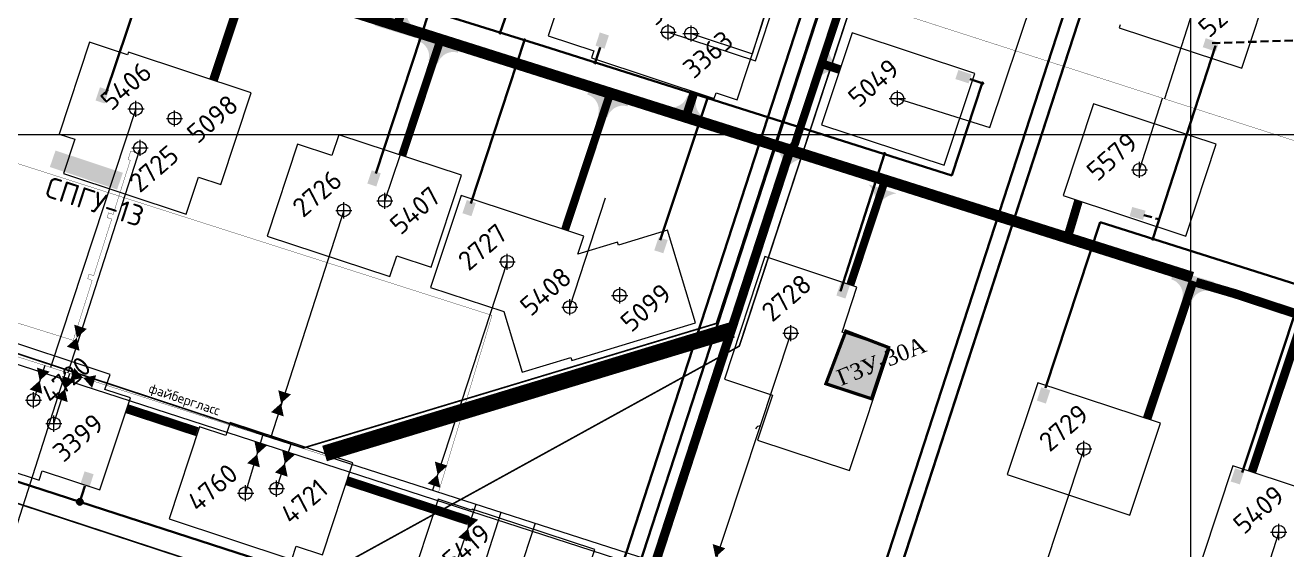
# Model space of a CAD drawing. Header units: millimetres. Extents: x 519 to 9564855, y -810 to 5021775.
# Drawn here: x 9542278 to 9543060, y 4996743 to 4997068 of the extents above; entities that cross this region are included whole.
import ezdxf

# ---------------------------------------------------------------- set-up
doc = ezdxf.new("R2010")
doc.units = ezdxf.units.MM
doc.header["$LTSCALE"] = 2
doc.header["$MEASUREMENT"] = 0
doc.header["$PDMODE"] = 2
doc.header["$PDSIZE"] = 5
doc.linetypes.add('92051501$0$DASHED', pattern=[0.75, 0.5, -0.25])
for name, color, linetype, lineweight in [('160 скважин на2012 год.Выкидные линии', 5, 'Continuous', 30), ('200 скв. на 2010 год', 61, 'Continuous', 0), ('PPLINE_GAS', 4, 'GAS_LINE', 30), ('Stage 11.Object 2.Frame&Text', 26, 'Continuous', 53), ('WELLS(drilled after 2000y)', 6, 'Continuous', 40), ('неф.коллектор', 94, 'g5_122_n', 30), ('Электро', 1, 'Continuous', 30), ('Электроснаб', 1, 'Continuous', 18), ('Электроснабжене', 1, 'Continuous', 18)]:
    doc.layers.add(name, color=color, linetype=linetype, lineweight=lineweight)
for name, color, linetype in [('COMPOUND', 3, 'Continuous'), ('Existing roads', 41, 'Continuous'), ('FIBERGLASS', 212, 'Continuous'), ('Future Roads', 44, 'Continuous'), ('GRID_PULKOVO', 7, 'Continuous'), ('new 100 wells', 131, 'Continuous'), ('OilColl&Flowlines', 3, 'Continuous'), ('Stage 12 wells.Text&Frame', 52, 'Continuous'), ('Stage 9.Frame&Text', 7, 'Continuous'), ('Stage VII wells', 9, 'Continuous'), ('Скважины  2018 года', 7, 'Continuous'), ('Скважины 2019г.', 241, 'Continuous')]:
    doc.layers.add(name, color=color, linetype=linetype)
doc.styles.add('92051501$0$STANDARD', font='simplex.shx')
doc.styles.add('Elect', font='isocpeur.ttf')
doc.styles.add('GeoApp', font='', dxfattribs={"height": 1})
doc.styles.get("Standard").update_dxf_attribs({"font": 'isocpeur.ttf', "width": 0.5})
doc.styles.get('GeoApp').set_extended_font_data('D431', italic=True)
doc.linetypes.add('g5_122_n', pattern='A,1,-1,1.5,-0.3,["Н",GeoApp,S=1,R=0,X=0,Y=-0.5],-1.5,1.5,-1,4,-1,4,-1,3', length=20.8)
doc.linetypes.add('GAS_LINE', pattern='A,0.5,-0.2,["G",92051501$0$STANDARD,S=0.1,R=0,X=-0.1,Y=-0.05],-0.05', length=0.75)

msp = doc.modelspace()

# ---------------------------------------------------------------- hatches: boundary and pattern name
at = {"linetype": 'ByBlock', "lineweight": 0, "ltscale": 80}
msp.add_hatch(color=1, dxfattribs=at).paths.add_polyline_path([(9542293.54458, 4996979.86181), (9542335.20364, 4996965.92332), (9542338.77211, 4996976.26468), (9542297.06695, 4996990.06928)])
at = {"layer": 'COMPOUND', "linetype": 'ByBlock', "lineweight": 0, "ltscale": 5}
h = msp.add_hatch(color=5, dxfattribs=at)
h.dxf.hatch_style = 1
h.paths.add_polyline_path([(9542813.08129, 4996867.94688), (9542786.12503, 4996876.86622), (9542774.23531, 4996845.50433), (9542802.50573, 4996836.21456)])
h.paths.add_polyline_path([(9542783.15565, 4996837.73781), (9542840.39443, 4996860.86365), (9542832.39592, 4996880.66074), (9542775.15715, 4996857.5349)], flags=9)
at = {"layer": 'Existing roads', "linetype": 'ByBlock', "lineweight": 0, "ltscale": 25}
for points in [[(9542495.00105, 4997067.44076), (9542519.89208, 4997059.92834), (9542521.62572, 4997065.67242, -0.414213562), (9542514.94164, 4997078.13529), (9542509.19755, 4997079.86892, -0.414213562), (9542496.73468, 4997073.18484)], [(9542547.96536, 4997056.52351), (9542523.02574, 4997063.87302), (9542521.3297, 4997058.11772, -0.414213562), (9542528.09513, 4997045.69882), (9542533.85043, 4997044.00278, -0.414213562), (9542546.26932, 4997050.76821)], [(9542653.04999, 4997023.24309), (9542628.11037, 4997030.5926), (9542626.41433, 4997024.8373, -0.414213562), (9542633.17976, 4997012.4184), (9542638.93506, 4997010.72236, -0.414213562), (9542651.35395, 4997017.48779)], [(9542674.15763, 4997011.53736), (9542699.04866, 4997004.02495), (9542700.7823, 4997009.76903, -0.414213562), (9542694.09821, 4997022.2319), (9542688.35413, 4997023.96553, -0.414213562), (9542675.89126, 4997017.28145)], [(9543014.80667, 4996908.63317), (9542989.86705, 4996915.98268), (9542988.17101, 4996910.22738, -0.414213562), (9542994.93644, 4996897.80849), (9543000.69173, 4996896.11245, -0.414213562), (9543013.11063, 4996902.87787)]]:
    msp.add_hatch(color=41, dxfattribs=at).paths.add_polyline_path(points)
at = {"layer": 'Existing roads', "lineweight": 0}
h = msp.add_hatch(color=256, dxfattribs=at)
h.paths.add_polyline_path([(9542780.18021, 4997041.4305), (9542779.56126, 4997039.85179, 0.155118741), (9542769.96164, 4997035.45328), (9542772.83445, 4997043.96944)])
h.paths.add_polyline_path([(9542780.77517, 4997042.94802), (9542780.18021, 4997041.4305), (9542772.83445, 4997043.96944), (9542775.78796, 4997052.72483, 0.161550784)])
h = msp.add_hatch(color=256, dxfattribs=at)
h.paths.add_polyline_path([(9542749.47788, 4996980.94302), (9542747.89916, 4996981.56197, 0.155118741), (9542743.50066, 4996991.16159), (9542752.01682, 4996988.28878)])
h.paths.add_polyline_path([(9542750.99539, 4996980.34806), (9542749.47788, 4996980.94302), (9542752.01682, 4996988.28878), (9542760.77221, 4996985.33526, 0.161550784)])
at = {"layer": 'Future Roads', "lineweight": 0}
h = msp.add_hatch(color=256, dxfattribs=at)
h.paths.add_polyline_path([(9542806.69413, 4996958.96993), (9542805.10689, 4996959.56669, 0.155118741), (9542800.57423, 4996969.1037), (9542809.12983, 4996966.35056)])
h.paths.add_polyline_path([(9542808.21983, 4996958.3963), (9542806.69413, 4996958.96993), (9542809.12983, 4996966.35056), (9542817.92577, 4996963.52008, 0.161550784)])
at = {"layer": 'Электро', "ltscale": 25}
for points in [[(9542631.50865, 4997055.08483), (9542637.12088, 4997053.22785), (9542639.82811, 4997061.4097), (9542634.21588, 4997063.26669)], [(9542862.65459, 4997031.69476), (9542864.51157, 4997037.30699), (9542856.32971, 4997040.01422), (9542854.47273, 4997034.40199)]]:
    msp.add_hatch(color=256, dxfattribs=at).paths.add_polyline_path(points)
at = {"layer": 'Электро'}
for points in [[(9543015.82766, 4997051.41205), (9543017.68465, 4997057.02429), (9543009.50279, 4997059.73152), (9543007.6458, 4997054.11928)], [(9542321.87492, 4997021.13294), (9542327.48715, 4997019.27595), (9542330.19438, 4997027.45781), (9542324.58215, 4997029.31479)], [(9542490.20392, 4996969.65556), (9542495.81615, 4996967.79857), (9542498.52338, 4996975.98043), (9542492.91115, 4996977.83741)], [(9542549.10319, 4996951.23594), (9542554.71542, 4996949.37896), (9542557.42265, 4996957.56082), (9542551.81042, 4996959.4178)], [(9542962.38794, 4996949.37797), (9542963.96868, 4996955.07418), (9542972.27297, 4996952.76967), (9542970.69222, 4996947.07346)], [(9542667.92545, 4996928.22858), (9542673.53768, 4996926.3716), (9542676.24491, 4996934.55345), (9542670.63268, 4996936.41044)], [(9542780.73391, 4996900.19362), (9542786.34614, 4996898.33663), (9542789.05337, 4996906.51849), (9542783.44114, 4996908.37548)], [(9542904.89226, 4996835.08775), (9542910.50449, 4996833.23076), (9542913.21172, 4996841.41262), (9542907.59948, 4996843.2696)], [(9543024.98924, 4996784.93791), (9543030.60147, 4996783.08093), (9543033.3087, 4996791.26278), (9543027.69647, 4996793.11977)], [(9542312.36759, 4996783.0498), (9542317.97982, 4996781.19281), (9542320.68705, 4996789.37467), (9542315.07482, 4996791.23166)]]:
    msp.add_hatch(color=256, dxfattribs=at).paths.add_polyline_path(points)
h = msp.add_hatch(color=256, dxfattribs=at)
edge = h.paths.add_edge_path()
edge.add_arc((9542312.13956, 4996772.29742), 1.80448, 0, 360)
at = {"layer": 'Электроснаб', "linetype": '92051501$0$DASHED', "lineweight": 0, "ltscale": 25}
for points in [[(9542631.50865, 4997055.08483), (9542637.12088, 4997053.22785), (9542639.82811, 4997061.4097), (9542634.21588, 4997063.26669)], [(9542862.65459, 4997031.69476), (9542864.51157, 4997037.30699), (9542856.32971, 4997040.01422), (9542854.47273, 4997034.40199)]]:
    msp.add_hatch(color=1, dxfattribs=at).paths.add_polyline_path(points)
at = {"layer": 'Электроснаб', "linetype": '92051501$0$DASHED', "lineweight": 0}
for points in [[(9543015.82766, 4997051.41205), (9543017.68465, 4997057.02429), (9543009.50279, 4997059.73152), (9543007.6458, 4997054.11928)], [(9542321.87492, 4997021.13294), (9542327.48715, 4997019.27595), (9542330.19438, 4997027.45781), (9542324.58215, 4997029.31479)], [(9542490.20392, 4996969.65556), (9542495.81615, 4996967.79857), (9542498.52338, 4996975.98043), (9542492.91115, 4996977.83741)], [(9542549.10319, 4996951.23594), (9542554.71542, 4996949.37896), (9542557.42265, 4996957.56082), (9542551.81042, 4996959.4178)], [(9542962.38794, 4996949.37797), (9542963.96868, 4996955.07418), (9542972.27297, 4996952.76967), (9542970.69222, 4996947.07346)], [(9542667.92545, 4996928.22858), (9542673.53768, 4996926.3716), (9542676.24491, 4996934.55345), (9542670.63268, 4996936.41044)], [(9542780.73391, 4996900.19362), (9542786.34614, 4996898.33663), (9542789.05337, 4996906.51849), (9542783.44114, 4996908.37548)], [(9542904.89226, 4996835.08775), (9542910.50449, 4996833.23076), (9542913.21172, 4996841.41262), (9542907.59948, 4996843.2696)], [(9543024.98924, 4996784.93791), (9543030.60147, 4996783.08093), (9543033.3087, 4996791.26278), (9543027.69647, 4996793.11977)], [(9542312.36759, 4996783.0498), (9542317.97982, 4996781.19281), (9542320.68705, 4996789.37467), (9542315.07482, 4996791.23166)]]:
    msp.add_hatch(color=1, dxfattribs=at).paths.add_polyline_path(points)
h = msp.add_hatch(color=1, dxfattribs=at)
edge = h.paths.add_edge_path()
edge.add_arc((9542312.13956, 4996772.29742), 1.80448, 0, 360)
at = {"layer": 'Электроснабжене', "linetype": '92051501$0$DASHED', "lineweight": 0, "ltscale": 25}
for points in [[(9542631.50865, 4997055.08483), (9542637.12088, 4997053.22785), (9542639.82811, 4997061.4097), (9542634.21588, 4997063.26669)], [(9542862.65459, 4997031.69476), (9542864.51157, 4997037.30699), (9542856.32971, 4997040.01422), (9542854.47273, 4997034.40199)]]:
    msp.add_hatch(color=1, dxfattribs=at).paths.add_polyline_path(points)
at = {"layer": 'Электроснабжене', "linetype": '92051501$0$DASHED', "lineweight": 0}
for points in [[(9543015.82766, 4997051.41205), (9543017.68465, 4997057.02429), (9543009.50279, 4997059.73152), (9543007.6458, 4997054.11928)], [(9542321.87492, 4997021.13294), (9542327.48715, 4997019.27595), (9542330.19438, 4997027.45781), (9542324.58215, 4997029.31479)], [(9542490.20392, 4996969.65556), (9542495.81615, 4996967.79857), (9542498.52338, 4996975.98043), (9542492.91115, 4996977.83741)], [(9542549.10319, 4996951.23594), (9542554.71542, 4996949.37896), (9542557.42265, 4996957.56082), (9542551.81042, 4996959.4178)], [(9542962.38794, 4996949.37797), (9542963.96868, 4996955.07418), (9542972.27297, 4996952.76967), (9542970.69222, 4996947.07346)], [(9542667.92545, 4996928.22858), (9542673.53768, 4996926.3716), (9542676.24491, 4996934.55345), (9542670.63268, 4996936.41044)], [(9542780.73391, 4996900.19362), (9542786.34614, 4996898.33663), (9542789.05337, 4996906.51849), (9542783.44114, 4996908.37548)], [(9542904.89226, 4996835.08775), (9542910.50449, 4996833.23076), (9542913.21172, 4996841.41262), (9542907.59948, 4996843.2696)], [(9543024.98924, 4996784.93791), (9543030.60147, 4996783.08093), (9543033.3087, 4996791.26278), (9543027.69647, 4996793.11977)], [(9542312.36759, 4996783.0498), (9542317.97982, 4996781.19281), (9542320.68705, 4996789.37467), (9542315.07482, 4996791.23166)]]:
    msp.add_hatch(color=1, dxfattribs=at).paths.add_polyline_path(points)
h = msp.add_hatch(color=1, dxfattribs=at)
edge = h.paths.add_edge_path()
edge.add_arc((9542312.13956, 4996772.29742), 1.80448, 0, 360)

# ---------------------------------------------------------------- linework, layer by layer
at = {"lineweight": 0}
msp.add_line((9542485.71345, 4996808.75409, -99.408), (9542473.90696, 4996806.06339, -74.556), dxfattribs=at)
at = {"layer": '160 скважин на2012 год.Выкидные линии', "color": 3, "linetype": 'ByBlock', "lineweight": 0, "ltscale": 80, "const_width": 0.2, "elevation": -593.44551}
msp.add_lwpolyline([(9542766.35313, 4997092.34854), (9544328.04109, 4996588.4866)], dxfattribs=at)
at = {"layer": '200 скв. на 2010 год', "color": 0, "linetype": 'ByBlock', "lineweight": 0}
for points in [[(9542706.19538, 4997025.8607), (9542719.26255, 4997021.53701), (9542738.11798, 4997078.52241), (9542696.61471, 4997092.25509)], [(9542385.5319, 4996973.51332), (9542399.36255, 4996968.93701), (9542418.21798, 4997025.92241), (9542342.23745, 4997051.06299), (9542341.70935, 4997049.46692)], [(9542468.26011, 4996987.0408), (9542447.03745, 4996994.06299), (9542428.18202, 4996937.0776), (9542504.16255, 4996911.93702), (9542508.44806, 4996924.88881)], [(9542616.32688, 4996861.87102), (9542616.90001, 4996859.97844), (9542693.4967, 4996883.17404), (9542676.09999, 4996940.62156), (9542645.74406, 4996931.42894)], [(9542288.89252, 4996791.53958), (9542324.56255, 4996779.73701), (9542343.41798, 4996836.72241), (9542327.70717, 4996841.92083)], [(9542402.61764, 4996813.34308), (9542386.23745, 4996818.76299), (9542367.38202, 4996761.77759), (9542443.36255, 4996736.63701), (9542446.08236, 4996744.85692)]]:
    msp.add_lwpolyline(points, dxfattribs=at)
for centre in [(9542690.7, 4997062.6), (9542370.8, 4997010), (9542475.6, 4996953), (9542646.5, 4996900.3), (9542296, 4996820.8), (9542414.8, 4996777.7)]:
    msp.add_circle(centre, 4, dxfattribs=at)
for p in [(9542690.7, 4997062.6), (9542370.8, 4997010), (9542475.6, 4996953), (9542646.5, 4996900.3), (9542296, 4996820.8), (9542414.8, 4996777.7)]:
    msp.add_point(p, dxfattribs=at)
at = {"layer": 'COMPOUND', "lineweight": 0, "const_width": 2}
msp.add_lwpolyline([(9542802.50573, 4996836.21456), (9542774.23531, 4996845.50433), (9542786.60224, 4996878.12496), (9542813.09, 4996867.973), (9542802.50573, 4996836.21456)], dxfattribs=at)
at = {"layer": 'Existing roads', "linetype": 'ByBlock', "lineweight": 0}
msp.add_line((9542612.59937, 4996940.83298), (9542640.86721, 4997026.26479), dxfattribs=at)
at = {"layer": 'Existing roads', "lineweight": 0, "flags": 128}
for points, const_width in [([(9539565.39469, 4997994.43913), (9539781.43469, 4997928.03913), (9540419.33469, 4997727.26913), (9541536.98469, 4997374.84913), (9541686.09469, 4997327.92913), (9543001.21469, 4996911.42913)], 7), ([(9542755.36675, 4996995.25415), (9542859.84705, 4997311.05232)], 5), ([(9542514.37323, 4997084.88339), (9542508.33651, 4997066.64131)], 5.4), ([(9542692.71653, 4997026.52209), (9542687.49309, 4997010.73792)], 5.4), ([(9542751.7726, 4996989.64924), (9542585.89278, 4996480.63747)], 5.7), ([(9543003.46, 4996908.4), (9543027.4, 4996901.4), (9543494.70116, 4996747.8061)], 5.7), ([(9542341.21742, 4996830.07183), (9542384.78691, 4996815.78578)], 5.7), ([(9542477.64996, 4996785.33682), (9542552.67908, 4996760.73544)], 5.7)]:
    msp.add_lwpolyline(points, dxfattribs=dict(at, const_width=const_width))
for points, const_width, elevation in [([(9542394.83826, 4997033.65833), (9542415.05219, 4997094.74943)], 5.4, 0.00005), ([(9542394.8891, 4997033.64151), (9542415.10549, 4997094.73255)], 5.4, 0.00005), ([(9542463.69534, 4996802.25342), (9542716.37709, 4996878.92323)], 10, 0)]:
    msp.add_lwpolyline(points, dxfattribs=dict(at, const_width=const_width, elevation=elevation))
at = {"layer": 'Existing roads', "linetype": 'ByBlock', "lineweight": 0, "const_width": 5}
for points in [[(9542511.75539, 4996986.97539), (9542535.78258, 4997059.54521)], [(9542612.59937, 4996940.83298), (9542640.86721, 4997026.26479)]]:
    msp.add_lwpolyline(points, dxfattribs=at)
at = {"layer": 'Existing roads', "lineweight": 0, "const_width": 5.4}
for points in [[(9542782.88367, 4997040.23373), (9542771.47575, 4997044.00753)], [(9542930.71667, 4996958.96879), (9542923.85621, 4996935.92865)], [(9542973.13357, 4996823.66357), (9543001.7948, 4996909.2149)], [(9543038.05145, 4996790.71061), (9543070.33659, 4996887.28748)]]:
    msp.add_lwpolyline(points, dxfattribs=at)
at = {"layer": 'Existing roads', "linetype": 'ByBlock', "lineweight": 0, "const_width": 5, "flags": 128}
msp.add_lwpolyline([(9542755.69385, 4996996.24273, -0.493850601), (9542746.89647, 4996991.35909, 0.116059238), (9542746.89647, 4996991.35909)], format="xyb", dxfattribs=at)
at = {"layer": 'Existing roads', "lineweight": 0}
msp.add_arc((9542733.0602, 4996816.7927), 2.5, 71.69155605, 161.691556, dxfattribs=at)
at = {"layer": 'FIBERGLASS', "lineweight": 0, "const_width": 1}
msp.add_lwpolyline([(9537068.05, 4997002.22187), (9537981.72, 4996708.3), (9538034.79, 4996874.91), (9539300, 4996482.3), (9539854.3, 4997038.3), (9541302.5903, 4996549.89746), (9542161.1, 4996901.3), (9542450.6, 4996805.7), (9542706.4, 4996882.9), (9542843.8, 4997304.1), (9543427.4, 4997108.5), (9543551.3, 4997487.2), (9544168.068, 4997275.346), (9544226.79603, 4997449.75375)], dxfattribs=at)
at = {"layer": 'FIBERGLASS', "lineweight": 0, "ltscale": 5, "const_width": 1}
msp.add_lwpolyline([(9541202.46, 4996731.86), (9541157.86089, 4996595.43189), (9541344.59256, 4996532.15575), (9542055.29603, 4996843.09363), (9542442.74738, 4996715.71339), (9542720.61, 4996868.84), (9542838.83, 4997229.37), (9543081.81, 4997149.7), (9543145.77, 4997182.12), (9543440.72, 4997085.62), (9543558.29, 4997444.97), (9544154.46845, 4997245.2615), (9544223.59731, 4997450.79678)], dxfattribs=at)
at = {"layer": 'Future Roads', "lineweight": 0, "ltscale": 25}
for p, q in [((9543003.46, 4996908.4), (9543027.4, 4996901.4)), ((9543027.4, 4996901.4), (9543494.70116, 4996747.8061))]:
    msp.add_line(p, q, dxfattribs=at)
at = {"layer": 'Future Roads', "linetype": 'ByBlock', "lineweight": 0, "const_width": 5, "elevation": 0.00005}
msp.add_lwpolyline([(9542810.13877, 4996969.62506), (9542789.33626, 4996906.75516)], dxfattribs=at)
at = {"layer": 'GRID_PULKOVO', "lineweight": 0}
for p, q in [((9543000.00017, 5010000), (9543000.00017, 4991999.97358)), ((9533000, 4997000), (9548000, 4997000))]:
    msp.add_line(p, q, dxfattribs=at)
at = {"layer": 'new 100 wells', "color": 0, "linetype": 'ByBlock', "lineweight": 0}
msp.add_lwpolyline([(9542886.58202, 4996789.1776), (9542962.56255, 4996764.03702), (9542981.41798, 4996821.02241), (9542905.43745, 4996846.16299)], close=True, dxfattribs=at)
msp.add_circle((9542934, 4996805.1), 4, dxfattribs=at)
at = {"layer": 'new 100 wells', "color": 0, "linetype": 'ByBlock', "lineweight": 0, "ltscale": 80}
msp.add_point((9542934, 4996805.1), dxfattribs=at)
at = {"layer": 'OilColl&Flowlines', "linetype": 'ByBlock', "lineweight": 0, "ltscale": 80}
for p, q in [((9542728.69026, 4997050.02971), (9542812.66844, 4997314.32913)), ((9542730.61461, 4997045.59445), (9542818.8696, 4997312.35879)), ((9542875.79624, 4997004.29389), (9542962.90065, 4997264.1821)), ((9542676.5, 4997063.5), (9542730.61461, 4997045.59445)), ((9542690.7, 4997062.6), (9542728.69026, 4997050.02971)), ((9542818.5, 4997022.3), (9542875.79624, 4997004.29389))]:
    msp.add_line(p, q, dxfattribs=at)
at = {"layer": 'OilColl&Flowlines', "linetype": 'ByBlock', "lineweight": 0}
for p, q in [((9542349.4, 4996991.7, -24.66909), (9542304.64595, 4996852.24285)), ((9542576.8, 4996921.1), (9542530.56163, 4996779.56954, -13.06308)), ((9542752.5, 4996876.9), (9542702.06099, 4996724.4619, -15.37285)), ((9542506, 4996616.5), (9542557.56196, 4996770.88399, -13.42779))]:
    msp.add_line(p, q, dxfattribs=at)
at = {"layer": 'OilColl&Flowlines', "lineweight": 0, "ltscale": 40}
for p, q in [((9542475.6, 4996953), (9542430.19615, 4996811.85544)), ((9542296, 4996820.8), (9542305.97691, 4996851.8147)), ((9542414.8, 4996777.7), (9542425.46219, 4996813.37828))]:
    msp.add_line(p, q, dxfattribs=at)
at = {"layer": 'OilColl&Flowlines', "lineweight": 0}
for p, q in [((9542290.35863, 4996856.83884, -3.19582), (9542283.4, 4996835.4)), ((9542442.76003, 4996807.81385, -3.52604), (9542433.9, 4996780.5)), ((9542466.89751, 4996800.04923, -12.20314), (9543405.25745, 4996498.19449, -24.878)), ((9542934, 4996805), (9542887.58432, 4996664.7213, -17.88555)), ((9542594.06178, 4996759.1426, -26.24171), (9542583.6, 4996726.8))]:
    msp.add_line(p, q, dxfattribs=at)
at = {"layer": 'OilColl&Flowlines', "lineweight": 0, "ltscale": 40, "const_width": 0.2}
msp.add_lwpolyline([(9541563.46, 4997090.67), (9542471.25098, 4996798.64879)], dxfattribs=at)
at = {"layer": 'OilColl&Flowlines', "linetype": 'ByBlock', "lineweight": 0}
for points in [[(9542316.45793, 4996879.52796, 5.01681), (9542310.27791, 4996874.0234, 5.01681), (9542308.60083, 4996882.12774, 5.01681)], [(9542311.95499, 4996865.91906, 5.01681), (9542304.09789, 4996868.51883, 5.01681), (9542310.27791, 4996874.0234, 5.01681)], [(9542308.69457, 4996855.34977, -10.14052), (9542314.19913, 4996849.16975, -10.14052), (9542306.09479, 4996847.49267, -10.14052)], [(9542322.30347, 4996850.84683, -10.14052), (9542319.7037, 4996842.98973, -10.14052), (9542314.19913, 4996849.16975, -10.14052)], [(9542539.90157, 4996794.69781), (9542533.72155, 4996789.19324), (9542532.04447, 4996797.29758)], [(9542535.39863, 4996781.0889), (9542527.54153, 4996783.68868), (9542533.72155, 4996789.19324)], [(9542558.87576, 4996761.22834), (9542552.69573, 4996755.72378), (9542551.01865, 4996763.82812)], [(9542554.37282, 4996747.61944), (9542546.51571, 4996750.21921), (9542552.69573, 4996755.72378)], [(9542711.9942, 4996743.53734), (9542705.81418, 4996738.03277), (9542704.1371, 4996746.13711)]]:
    msp.add_solid(points, dxfattribs=at)
at = {"layer": 'OilColl&Flowlines', "lineweight": 0}
for points in [[(9542293.40183, 4996852.95271, -1.77108), (9542287.22181, 4996847.44814, -1.77108), (9542285.54472, 4996855.55248, -1.77108)], [(9542288.89889, 4996839.3438, -1.77108), (9542281.04178, 4996841.94358, -1.77108), (9542287.22181, 4996847.44814, -1.77108)], [(9542309.08331, 4996847.76444), (9542302.90328, 4996842.25988), (9542301.2262, 4996850.36422)], [(9542304.58037, 4996834.15554), (9542296.72326, 4996836.75531), (9542302.90328, 4996842.25988)], [(9542442.91504, 4996838.89626, -4.6239), (9542436.73502, 4996833.39169, -4.6239), (9542435.05794, 4996841.49603, -4.6239)], [(9542438.4121, 4996825.28735, -4.6239), (9542430.555, 4996827.88712, -4.6239), (9542436.73502, 4996833.39169, -4.6239)], [(9542428.11687, 4996807.29502, -2.55796), (9542421.93685, 4996801.79046, -2.55796), (9542420.25976, 4996809.8948, -2.55796)], [(9542423.61393, 4996793.68612, -2.55796), (9542415.75682, 4996796.28589, -2.55796), (9542421.93685, 4996801.79046, -2.55796)], [(9542445.33953, 4996801.53332, -20.89748), (9542439.15951, 4996796.02875, -20.89748), (9542437.48243, 4996804.13309, -20.89748)], [(9542440.83659, 4996787.92441, -20.89748), (9542432.97949, 4996790.52418, -20.89748), (9542439.15951, 4996796.02875, -20.89748)]]:
    msp.add_solid(points, dxfattribs=at)
at = {"layer": 'PPLINE_GAS', "color": 4, "linetype": 'GAS_LINE', "lineweight": 0, "ltscale": 25}
msp.add_line((9542142.95455, 4996899.94455), (9543386.04343, 4996496.88323), dxfattribs=at)
at = {"layer": 'Stage 12 wells.Text&Frame', "color": 0, "linetype": 'ByBlock', "lineweight": 0}
msp.add_lwpolyline([(9542771.58202, 4997006.07759), (9542847.56255, 4996980.93701), (9542866.41798, 4997037.92241), (9542790.43745, 4997063.06299)], close=True, dxfattribs=at)
for points in [[(9542630.47399, 4997051.78443), (9542629.08202, 4997047.57759), (9542705.06255, 4997022.43701), (9542706.19538, 4997025.8607)], [(9542327.70717, 4996841.92083), (9542330.81798, 4996851.32241), (9542254.83745, 4996876.46299), (9542249.79562, 4996861.22541)], [(9542446.08236, 4996744.85692), (9542462.46255, 4996739.43701), (9542481.31798, 4996796.42241), (9542405.33745, 4996821.56299), (9542402.61764, 4996813.34308)]]:
    msp.add_lwpolyline(points, dxfattribs=at)
at = {"layer": 'Stage 12 wells.Text&Frame', "color": 0, "lineweight": 0}
msp.add_lwpolyline([(9542591.40025, 4996692.60688), (9542612.16255, 4996685.73701), (9542631.01798, 4996742.72241), (9542555.03745, 4996767.86299), (9542554.80443, 4996767.15874)], dxfattribs=at)
at = {"layer": 'Stage 12 wells.Text&Frame', "color": 0, "linetype": 'ByBlock', "lineweight": 0}
for centre in [(9542676.5, 4997063.5), (9542818.5, 4997022.3), (9542283.4, 4996835.4), (9542433.9, 4996780.5)]:
    msp.add_circle(centre, 4, dxfattribs=at)
for p in [(9542676.5, 4997063.5), (9542818.5, 4997022.3), (9542283.4, 4996835.4), (9542433.9, 4996780.5)]:
    msp.add_point(p, dxfattribs=at)
at = {"layer": 'Stage 9.Frame&Text', "color": 0, "linetype": 'ByBlock', "lineweight": 0, "elevation": 0.00005}
msp.add_lwpolyline([(9542784.2211, 4996877.49619), (9542793.4713, 4996905.45239), (9542736.4859, 4996924.30783), (9542711.34532, 4996848.3273), (9542741.09552, 4996838.4835)], dxfattribs=at)
at = {"layer": 'Stage 9.Frame&Text', "color": 7, "lineweight": 0, "elevation": 0.00005}
msp.add_lwpolyline([(9542741.09552, 4996838.4835), (9542731.84532, 4996810.5273), (9542788.83072, 4996791.67186), (9542813.9713, 4996867.65239), (9542784.2211, 4996877.49619)], dxfattribs=at)
at = {"layer": 'Stage 9.Frame&Text', "color": 0, "linetype": 'ByBlock', "lineweight": 0}
msp.add_circle((9542752.5, 4996876.9), 4, dxfattribs=at)
at = {"layer": 'Stage 9.Frame&Text', "color": 0, "linetype": 'ByBlock', "lineweight": 0, "ltscale": 80}
msp.add_point((9542752.5, 4996876.9), dxfattribs=at)
at = {"layer": 'Stage VII wells', "color": 0, "linetype": 'ByBlock', "lineweight": 0}
msp.add_lwpolyline([(9542620.51829, 4996925.84112), (9542624.21798, 4996937.02241), (9542548.23745, 4996962.16299), (9542529.38202, 4996905.1776), (9542574.65021, 4996890.19917)], dxfattribs=at)
msp.add_circle((9542576.8, 4996921.1), 4, dxfattribs=at)
msp.add_point((9542576.8, 4996921.1), dxfattribs=at)
at = {"layer": 'WELLS(drilled after 2000y)', "color": 0, "linetype": 'ByBlock', "lineweight": 0}
msp.add_lwpolyline([(9542309.02589, 4996997.06575), (9542301.98202, 4996975.7776), (9542377.96255, 4996950.63702), (9542385.5319, 4996973.51332)], dxfattribs=at)
at = {"layer": 'WELLS(drilled after 2000y)', "color": 6, "lineweight": 0, "const_width": 0.2, "elevation": -24.66909}
msp.add_lwpolyline([(9542348.5025, 4996990.1485), (9542347.605, 4996988.597), (9542343.61866, 4996989.77727), (9542342.04604, 4996984.46575), (9542343.378, 4996984.048), (9542332.76391, 4996950.51565), (9542329.89748, 4996951.4286), (9542329.05179, 4996948.53295), (9542331.855, 4996947.614), (9542320.714, 4996912.552), (9542317.8093, 4996913.39513), (9542317.009, 4996910.638), (9542319.781, 4996909.568), (9542308.034, 4996872.413), (9542265.291, 4996885.748)], dxfattribs=at)
at = {"layer": 'WELLS(drilled after 2000y)', "color": 0, "linetype": 'ByBlock', "lineweight": 0}
msp.add_circle((9542349.4, 4996991.7), 4, dxfattribs=at)
msp.add_point((9542349.4, 4996991.7), dxfattribs=at)
at = {"layer": 'неф.коллектор', "linetype": 'ByBlock', "lineweight": 0, "ltscale": 50, "const_width": 0.2}
msp.add_lwpolyline([(9541492.01427, 4997232.30414), (9542567.43586, 4996887.90069), (9542534.34159, 4996778.35359)], dxfattribs=at)
at = {"layer": 'Скважины  2018 года', "color": 3, "linetype": 'ByBlock', "lineweight": 0, "ltscale": 50}
for p, q in [((9543003.2, 4997082.1), (9542983.90428, 4997022.15799, -593.44551)), ((9542968.5, 4996978.1), (9542982.82698, 4997022.50557, -593.44551)), ((9542346.9, 4997015.9), (9542293.99883, 4996855.66785)), ((9542501.1, 4996958.9), (9542515.1896, 4997001.02393)), ((9542615.6, 4996893), (9542637.81101, 4996960.8467)), ((9542562.6, 4996733), (9542573.00446, 4996765.91639, -13.63638)), ((9543054.7, 4996753.6), (9543013.26944, 4996624.2905, -19.58324))]:
    msp.add_line(p, q, dxfattribs=at)
at = {"layer": 'Скважины  2018 года', "color": 0, "linetype": 'ByBlock', "lineweight": 0}
for points in [[(9542696.61471, 4997092.25509), (9542696.8822, 4997093.06642), (9542620.90522, 4997118.11632), (9542602.1178, 4997061.13358), (9542630.47399, 4997051.78443)], [(9542956.42366, 4997067.97118), (9542955.8178, 4997066.13358), (9543031.79478, 4997041.08368), (9543050.5822, 4997098.06642), (9543034.02354, 4997103.52588)], [(9542341.70935, 4997049.46692), (9542318.20522, 4997057.21632), (9542299.4178, 4997000.23358), (9542309.02589, 4996997.06575)], [(9542508.44806, 4996924.88881), (9542529.69478, 4996917.88368), (9542548.4822, 4996974.86642), (9542472.50522, 4996999.91632), (9542468.26011, 4996987.0408)], [(9542645.74406, 4996931.42894), (9542645.17109, 4996933.31812), (9542620.51829, 4996925.84112)], [(9542574.65021, 4996890.19917), (9542586.02891, 4996852.68188), (9542616.32688, 4996861.87102)], [(9542213.38982, 4996818.02798), (9542211.0178, 4996810.83358), (9542286.99478, 4996785.78368), (9542288.89252, 4996791.53958)], [(9542554.80443, 4996767.15874), (9542534.00522, 4996774.01632), (9542515.2178, 4996717.03358), (9542591.19478, 4996691.98368), (9542591.40025, 4996692.60688)]]:
    msp.add_lwpolyline(points, dxfattribs=at)
for points in [[(9542921.1178, 4996962.13358), (9542997.09478, 4996937.08368), (9543015.8822, 4996994.06642), (9542939.90522, 4997019.11632)], [(9543007.4178, 4996737.73358), (9543083.39478, 4996712.68368), (9543102.1822, 4996769.66642), (9543026.20522, 4996794.71632)]]:
    msp.add_lwpolyline(points, close=True, dxfattribs=at)
for centre in [(9542346.9, 4997015.9), (9542968.5, 4996978.1), (9542501.1, 4996958.9), (9542615.6, 4996893), (9543054.8, 4996753.7)]:
    msp.add_circle(centre, 4, dxfattribs=at)
for p in [(9542346.9, 4997015.9), (9542968.5, 4996978.1), (9542501.1, 4996958.9), (9542615.6, 4996893), (9543054.7, 4996753.6)]:
    msp.add_point(p, dxfattribs=at)
at = {"layer": 'Скважины 2019г.', "color": 3, "linetype": 'ByBlock', "lineweight": 0, "ltscale": 50}
msp.add_line((9542252.7, 4996694.6), (9542303.52688, 4996852.60284), dxfattribs=at)
at = {"layer": 'Электро'}
for p, q in [((9542901.04605, 4997511.65509, 47.36082), (9542618.79565, 4996642.97768, 47.36082)), ((9542913.64678, 4997518.07549, 47.36082), (9542625.21604, 4996630.37694, 47.36082)), ((9542528.68831, 4997076.84885, 0), (9542495.3741, 4996975.85197, 0)), ((9542587.58757, 4997058.42924, 0), (9542554.21951, 4996957.2665, 0)), ((9542634.43899, 4997054.03701, 0), (9542631.37311, 4997044.60507, 0)), ((9542871.12777, 4997031.74252, 0), (9542863.51338, 4997034.31246)), ((9542700.8084, 4997022.60273, 0), (9542671.63579, 4996934.43649, 0)), ((9542667.92493, 4996657.12022, 0), (9541618.071, 4996997.01867, 0)), ((9542910.22501, 4996842.97858, 0), (9542944.20156, 4996945.6634, 0)), ((9542315.297, 4996782.05209), (9542312.15755, 4996772.35302, 0))]:
    msp.add_line(p, q, dxfattribs=at)
at = {"layer": 'Электро', "ltscale": 0.5}
for p, q in [((9542660.15867, 4996270.28167, 47.36082), (9542988.49341, 4997280.7921, 47.36082)), ((9542660.15867, 4996270.28167, 47.36082), (9542988.49341, 4997280.7921, 47.36082)), ((9542666.57907, 4996257.68094, 47.36082), (9542961.49552, 4997165.32184)), ((9542666.57907, 4996257.68094, 47.36082), (9542961.16067, 4997164.30989, 47.36082)), ((9542288.18419, 4997152.09111, 0), (9542599.52123, 4997054.69606, 0)), ((9542572.48484, 4997063.15381, 0), (9542604.44105, 4997156.02674)), ((9542328.01918, 4997024.77486, 0), (9542362.81027, 4997128.74596, 0))]:
    msp.add_line(p, q, dxfattribs=at)
at = {"layer": 'Электро', "ltscale": 7.5}
for p, q in [((9542599.52123, 4997054.69606, 0), (9542852.2382, 4996974.63288, 0)), ((9542783.218, 4996902.96016, 0), (9542810.54889, 4996988.06011, 0)), ((9542944.20156, 4996945.6634, 0), (9543302.33209, 4996832.03879, 0)), ((9543070.37152, 4996905.63327, 0), (9543032.06347, 4996790.40704, 0))]:
    msp.add_line(p, q, dxfattribs=at)
at = {"layer": 'Электро', "ltscale": 25}
msp.add_line((9543015.54445, 4997054.93643, 0), (9542976.77664, 4996935.32826, 0), dxfattribs=at)
at = {"layer": 'Электро'}
msp.add_circle((9542312.13956, 4996772.29742, 0), 1.80448, dxfattribs=at)
for centre, start, end in [((9542572.48484, 4997063.15381, 0), 162, 342), ((9542572.48484, 4997063.15381, 0), 342, 162), ((9542587.58757, 4997058.42924, 0), 161.99999995, 341.99999995), ((9542587.58757, 4997058.42924, 0), 341.99999995, 161.99999995), ((9542631.37311, 4997044.60507, 0), 162, 342), ((9542631.37311, 4997044.60507, 0), 342, 162), ((9542871.12777, 4997031.74252, 0), 162.00000005, 342.00000005), ((9542871.12777, 4997031.74252, 0), 342.00000005, 162.00000005), ((9542810.54889, 4996988.06011, 0), 161.99999995, 341.99999995), ((9542810.54889, 4996988.06011, 0), 341.99999995, 161.99999995), ((9542976.77664, 4996935.32826, 0), 161.99999995, 341.99999995), ((9542976.77664, 4996935.32826, 0), 341.99999995, 161.99999995)]:
    msp.add_arc(centre, 0.5, start, end, dxfattribs=at)
at = {"layer": 'Электроснаб', "color": 1, "linetype": '92051501$0$DASHED', "lineweight": 0}
for p, q in [((9542901.04605, 4997511.65509, 47.36082), (9542618.79565, 4996642.97768, 47.36082)), ((9542913.64678, 4997518.07549, 47.36082), (9542625.21604, 4996630.37694, 47.36082)), ((9542528.68831, 4997076.84885, 0), (9542495.3741, 4996975.85197, 0)), ((9542587.58757, 4997058.42924, 0), (9542554.21951, 4996957.2665, 0)), ((9542634.43899, 4997054.03701, 0), (9542631.37311, 4997044.60507, 0)), ((9542871.12777, 4997031.74252, 0), (9542863.51338, 4997034.31246)), ((9542700.8084, 4997022.60273, 0), (9542671.63579, 4996934.43649, 0)), ((9542910.22501, 4996842.97858, 0), (9542944.20156, 4996945.6634, 0)), ((9542315.297, 4996782.05209), (9542312.15755, 4996772.35302, 0))]:
    msp.add_line(p, q, dxfattribs=at)
at = {"layer": 'Электроснаб', "color": 1, "linetype": '92051501$0$DASHED', "lineweight": 0, "ltscale": 0.5}
for p, q in [((9542660.15867, 4996270.28167, 47.36082), (9542988.49341, 4997280.7921, 47.36082)), ((9542660.15867, 4996270.28167, 47.36082), (9542988.49341, 4997280.7921, 47.36082)), ((9542666.57907, 4996257.68094, 47.36082), (9542961.49552, 4997165.32184)), ((9542666.57907, 4996257.68094, 47.36082), (9542961.16067, 4997164.30989, 47.36082)), ((9542288.18419, 4997152.09111, 0), (9542599.52123, 4997054.69606, 0)), ((9542572.48484, 4997063.15381, 0), (9542604.44105, 4997156.02674)), ((9542328.01918, 4997024.77486, 0), (9542362.81027, 4997128.74596, 0))]:
    msp.add_line(p, q, dxfattribs=at)
at = {"layer": 'Электроснаб', "color": 1, "linetype": '92051501$0$DASHED', "lineweight": 0, "ltscale": 7.5}
for p, q in [((9542599.52123, 4997054.69606, 0), (9542852.2382, 4996974.63288, 0)), ((9542783.218, 4996902.96016, 0), (9542810.54889, 4996988.06011, 0)), ((9542944.20156, 4996945.6634, 0), (9543302.33209, 4996832.03879, 0)), ((9543070.37152, 4996905.63327, 0), (9543032.06347, 4996790.40704, 0))]:
    msp.add_line(p, q, dxfattribs=at)
at = {"layer": 'Электроснаб', "color": 1, "linetype": '92051501$0$DASHED', "lineweight": 0, "ltscale": 25}
msp.add_line((9543015.54445, 4997054.93643, 0), (9542976.77664, 4996935.32826, 0), dxfattribs=at)
at = {"layer": 'Электроснаб', "color": 1, "linetype": 'ByBlock', "lineweight": 0}
msp.add_line((9542667.92493, 4996657.12022, 0), (9541618.071, 4996997.01867, 0), dxfattribs=at)
at = {"layer": 'Электроснаб', "color": 1, "linetype": '92051501$0$DASHED', "lineweight": 0}
msp.add_circle((9542312.13956, 4996772.29742, 0), 1.80448, dxfattribs=at)
for centre, start, end in [((9542572.48484, 4997063.15381, 0), 162, 342), ((9542572.48484, 4997063.15381, 0), 342, 162), ((9542587.58757, 4997058.42924, 0), 161.99999995, 341.99999995), ((9542587.58757, 4997058.42924, 0), 341.99999995, 161.99999995), ((9542631.37311, 4997044.60507, 0), 162, 342), ((9542631.37311, 4997044.60507, 0), 342, 162), ((9542871.12777, 4997031.74252, 0), 162.00000005, 342.00000005), ((9542871.12777, 4997031.74252, 0), 342.00000005, 162.00000005), ((9542810.54889, 4996988.06011, 0), 161.99999995, 341.99999995), ((9542810.54889, 4996988.06011, 0), 341.99999995, 161.99999995), ((9542976.77664, 4996935.32826, 0), 161.99999995, 341.99999995), ((9542976.77664, 4996935.32826, 0), 341.99999995, 161.99999995)]:
    msp.add_arc(centre, 0.5, start, end, dxfattribs=at)
at = {"layer": 'Электроснабжене', "color": 1, "linetype": '92051501$0$DASHED', "lineweight": 0}
for p, q in [((9542887.12671, 4997468.81577, 47.36082), (9542618.79565, 4996642.97768, 47.36082)), ((9542896.62064, 4997465.6744, 47.36082), (9542625.21604, 4996630.37694, 47.36082)), ((9542528.68831, 4997076.84885, 0), (9542495.3741, 4996975.85197, 0)), ((9542587.58757, 4997058.42924, 0), (9542554.21951, 4996957.2665, 0)), ((9542634.43899, 4997054.03701, 0), (9542631.37311, 4997044.60507, 0)), ((9542700.8084, 4997022.60273, 0), (9542671.63579, 4996934.43649, 0)), ((9542315.297, 4996782.05209), (9542312.15755, 4996772.35302, 0))]:
    msp.add_line(p, q, dxfattribs=at)
at = {"layer": 'Электроснабжене', "color": 1, "lineweight": 0, "ltscale": 0.5}
for p, q in [((9542660.15867, 4996270.28167, 47.36082), (9542988.49341, 4997280.7921, 47.36082)), ((9542660.15867, 4996270.28167, 47.36082), (9542988.49341, 4997280.7921, 47.36082)), ((9542666.57907, 4996257.68094, 47.36082), (9542961.49552, 4997165.32184)), ((9542666.57907, 4996257.68094, 47.36082), (9542961.16067, 4997164.30989, 47.36082))]:
    msp.add_line(p, q, dxfattribs=at)
at = {"layer": 'Электроснабжене', "color": 1, "linetype": '92051501$0$DASHED', "lineweight": 0, "ltscale": 0.5}
for p, q in [((9542288.18419, 4997152.09111, 0), (9542599.52123, 4997054.69606, 0)), ((9542572.48484, 4997063.15381, 0), (9542604.44105, 4997156.02674)), ((9542328.01918, 4997024.77486, 0), (9542362.81027, 4997128.74596, 0))]:
    msp.add_line(p, q, dxfattribs=at)
at = {"layer": 'Электроснабжене', "color": 1, "linetype": '92051501$0$DASHED', "lineweight": 30, "ltscale": 5}
for p, q in [((9543013.39701, 4997056.5796, 0), (9543138, 4997060.99)), ((9542971.24536, 4996949.99034), (9542980.70309, 4996947.44233, 0))]:
    msp.add_line(p, q, dxfattribs=at)
at = {"layer": 'Электроснабжене', "color": 1, "lineweight": 0, "ltscale": 7.5}
for p, q in [((9542599.52123, 4997054.69606, 0), (9542852.2382, 4996974.63288, 0)), ((9542783.218, 4996902.96016, 0), (9542810.54889, 4996988.06011, 0)), ((9542944.20156, 4996945.6634, 0), (9543302.33209, 4996832.03879, 0)), ((9543070.37152, 4996905.63327, 0), (9543032.06347, 4996790.40704, 0))]:
    msp.add_line(p, q, dxfattribs=at)
at = {"layer": 'Электроснабжене', "color": 1, "lineweight": 0, "ltscale": 25}
msp.add_line((9543015.54445, 4997054.93643, 0), (9542976.77664, 4996935.32826, 0), dxfattribs=at)
at = {"layer": 'Электроснабжене', "lineweight": 30, "ltscale": 25}
msp.add_line((9542852.2382, 4996974.63288, 0), (9542871.12777, 4997031.74252, 0), dxfattribs=at)
at = {"layer": 'Электроснабжене', "color": 1, "lineweight": 0}
for p, q in [((9542871.12777, 4997031.74252, 0), (9542863.51338, 4997034.31246)), ((9542910.22501, 4996842.97858, 0), (9542944.20156, 4996945.6634, 0))]:
    msp.add_line(p, q, dxfattribs=at)
at = {"layer": 'Электроснабжене', "color": 1, "linetype": 'ByBlock', "lineweight": 0}
msp.add_line((9542667.92493, 4996657.12022, 0), (9541618.071, 4996997.01867, 0), dxfattribs=at)
at = {"layer": 'Электроснабжене', "color": 1, "linetype": '92051501$0$DASHED', "lineweight": 0}
msp.add_circle((9542312.13956, 4996772.29742, 0), 1.80448, dxfattribs=at)
for centre, start, end in [((9542572.48484, 4997063.15381, 0), 162, 342), ((9542572.48484, 4997063.15381, 0), 342, 162), ((9542587.58757, 4997058.42924, 0), 161.99999995, 341.99999995), ((9542587.58757, 4997058.42924, 0), 341.99999995, 161.99999995), ((9542631.37311, 4997044.60507, 0), 162, 342), ((9542631.37311, 4997044.60507, 0), 342, 162), ((9542871.12777, 4997031.74252, 0), 162.00000005, 342.00000005), ((9542871.12777, 4997031.74252, 0), 342.00000005, 162.00000005), ((9542810.54889, 4996988.06011, 0), 161.99999995, 341.99999995), ((9542810.54889, 4996988.06011, 0), 341.99999995, 161.99999995), ((9542976.77664, 4996935.32826, 0), 161.99999995, 341.99999995), ((9542976.77664, 4996935.32826, 0), 341.99999995, 161.99999995)]:
    msp.add_arc(centre, 0.5, start, end, dxfattribs=at)

# ---------------------------------------------------------------- texts
at = {"lineweight": 0}
msp.add_text('файбергласс', height=6, rotation=341.51273868, dxfattribs=at).set_placement((9542354.30354, 4996840.27276))
at = {"layer": '200 скв. на 2010 год', "color": 0, "linetype": 'ByBlock', "lineweight": 0, "style": 'Elect'}
for s, p in [('3363', (9542692.33363, 4997033.9959)), ('5098', (9542385.11012, 4996993.75636)), ('2726', (9542450.39581, 4996947.94319)), ('5099', (9542653.64811, 4996876.8298)), ('3399', (9542302.01687, 4996796.22734)), ('4760', (9542385.26115, 4996765.34937, 0))]:
    msp.add_text(s, height=12, rotation=41, dxfattribs=at).set_placement(p)
at = {"layer": 'COMPOUND', "color": 0, "lineweight": 0, "insert": (9542779.84192, 4996853.32543, -0.00006), "char_height": 10, "attachment_point": 1, "rotation": 21.99988935, "style": 'Elect'}
msp.add_mtext('{\\fTimes New Roman|b0|i0|c204|p18;ГЗУ-30А}', dxfattribs=at)
at = {"layer": 'new 100 wells', "color": 0, "linetype": 'ByBlock', "lineweight": 0, "style": 'Elect'}
msp.add_text('2729', height=12, rotation=41, dxfattribs=at).set_placement((9542912.8576, 4996802.69203))
at = {"layer": 'Stage 11.Object 2.Frame&Text', "color": 5, "lineweight": 0, "style": 'Elect'}
msp.add_text('CПГУ-13', height=13.005167, rotation=341.99999998, dxfattribs=at).set_placement((9542289.29296, 4996961.93592, -25.19935))
at = {"layer": 'Stage 12 wells.Text&Frame', "color": 0, "linetype": 'ByBlock', "lineweight": 0, "style": 'Elect'}
for s, p in [('5048', (9542668.39025, 4997066.72528)), ('5049', (9542794.58415, 4997016.07686)), ('4720', (9542294.64896, 4996832.22246)), ('4721', (9542443.04209, 4996757.63463))]:
    msp.add_text(s, height=12, rotation=41, dxfattribs=at).set_placement(p)
at = {"layer": 'Stage 9.Frame&Text', "color": 0, "linetype": 'ByBlock', "lineweight": 0, "style": 'Elect'}
msp.add_text('2728', height=12, rotation=41, dxfattribs=at).set_placement((9542741.01248, 4996883.17514))
at = {"layer": 'Stage VII wells', "color": 0, "linetype": 'ByBlock', "lineweight": 0, "style": 'Elect'}
msp.add_text('2727', height=12, rotation=41, dxfattribs=at).set_placement((9542552.99105, 4996914.87723))
at = {"layer": 'WELLS(drilled after 2000y)', "color": 0, "linetype": 'ByBlock', "lineweight": 0, "style": 'Elect'}
msp.add_text('2725', height=12, rotation=41, dxfattribs=at).set_placement((9542349.26134, 4996963.30841))
at = {"layer": 'Скважины  2018 года', "color": 0, "linetype": 'ByBlock', "lineweight": 0, "style": 'Elect'}
for s, p in [('5276', (9543011.49789, 4997059.36154)), ('5406', (9542331.61368, 4997014.21286)), ('5579', (9542942.37546, 4996970.40131)), ('5407', (9542510.78264, 4996937.17027)), ('5408', (9542591.41162, 4996886.73971)), ('5409', (9543033.16936, 4996751.53758)), ('5419', (9542543.19661, 4996729.32852))]:
    msp.add_text(s, height=12, rotation=41, dxfattribs=at).set_placement(p)

doc.saveas('drawing.dxf')
